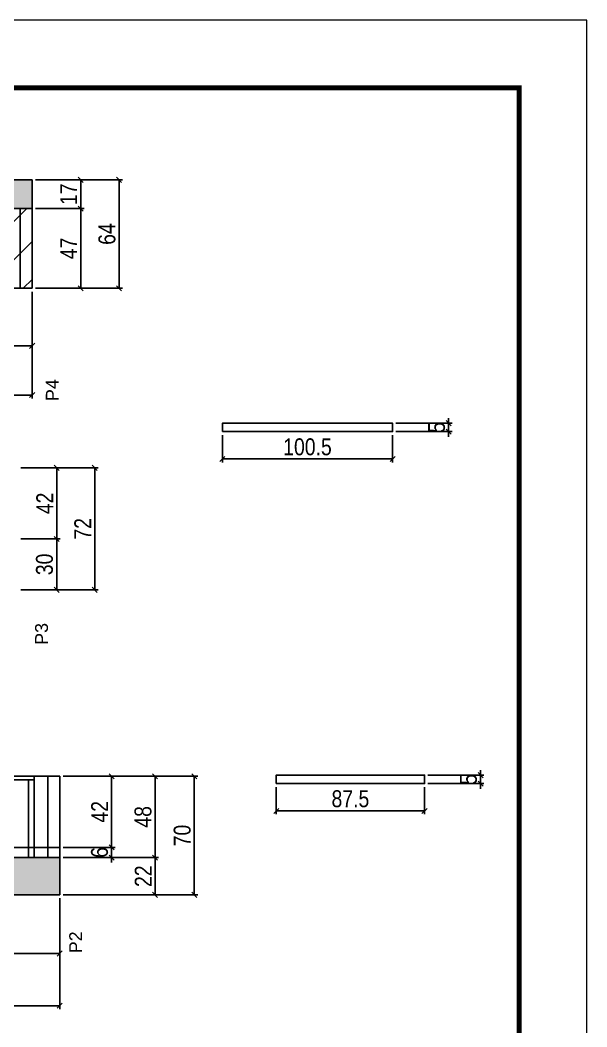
# Model space of a CAD drawing. Extents: x -3394 to 16474, y -5031 to 14397.
# Drawn here: x 7008 to 7342, y 12654 to 13248 of the extents above; entities that cross this region are included whole.
import ezdxf

# ---------------------------------------------------------------- set-up
doc = ezdxf.new("R2010")
doc.units = 0
doc.linetypes.add('DASHED', pattern=[0.75, 0.5, -0.25])
doc.layers.get('0').update_dxf_attribs({"linetype": 'CONTINUOUS'})
doc.layers.get('Defpoints').update_dxf_attribs({"linetype": 'CONTINUOUS'})
for name, color, linetype in [('COTA', 241, 'CONTINUOUS'), ('NOMENCLATURA', 7, 'CONTINUOUS'), ('Painéis', 200, 'CONTINUOUS'), ('SARR_2.2x7', 40, 'CONTINUOUS'), ('SARR_3.5x7', 81, 'CONTINUOUS')]:
    doc.layers.add(name, color=color, linetype=linetype)
for name, color, linetype, lineweight in [('Folhas', 255, 'CONTINUOUS', 9), ('REAPROVEITAMENTO', 251, 'CONTINUOUS', 9), ('SARRAFO DE PRESSAO', 251, 'DASHED', 9)]:
    doc.layers.add(name, color=color, linetype=linetype, lineweight=lineweight)
doc.styles.add('ARIAL', font='arial.ttf')
doc.styles.add('COTA TECNICA', font='techl___.ttf', dxfattribs={"height": 10})
doc.dimstyles.new('PAINEL', dxfattribs={"dimtxt": 10, "dimasz": 3, "dimexe": 3, "dimexo": 3, "dimgap": 3, "dimtad": 1, "dimdec": 1, "dimzin": 12, "dimdsep": 46, "dimtxsty": 'COTA TECNICA', "dimblk1": 'OBLIQUE', "dimblk2": 'OBLIQUE', "dimsah": 1, "dimcen": 0.9, "dimclrd": 4, "dimclre": 4, "dimclrt": 240, "dimadec": 1, "dimazin": 3, "dimtfac": 1, "dimtdec": 1, "dimtmove": 0, "dimatfit": 3, "dimfxl": 1, "dimtolj": 1, "dimtzin": 12, "dimarcsym": 0})

# ---------------------------------------------------------------- blocks, each defined once
blk = doc.blocks.new('9999999999')
at = {"layer": 'Folhas'}
blk.add_lwpolyline([(98138.98, 34190.21), (99623.98, 34190.21), (99623.98, 35240.21), (98138.98, 35240.21)], close=True, dxfattribs=at)
at = {"layer": 'Folhas', "color": 30, "const_width": 3}
blk.add_lwpolyline([(98213.98, 34230.21), (99583.98, 34230.21), (99583.98, 35200.21), (98213.98, 35200.21)], close=True, dxfattribs=at)
blk = doc.blocks.new('_Oblique')
at = {"color": 0, "linetype": 'ByBlock', "lineweight": -2}
blk.add_line((-0.5, -0.5), (0.5, 0.5), dxfattribs=at)
blk = doc.blocks.new('*D79')
at = {"layer": 'COTA', "color": 4, "linetype": 'Continuous', "lineweight": -2, "transparency": 16777216}
for p, q in [((6802.67, 13087.74), (6802.67, 13053.76)), ((7014.7, 13087.74), (7014.7, 13053.76)), ((6802.67, 13055.76), (7014.7, 13055.76))]:
    blk.add_line(p, q, dxfattribs=at)
at = {"layer": 'Defpoints', "color": 0, "linetype": 'Continuous', "transparency": 16777216}
for p in [(6802.67, 13089.74), (7014.7, 13089.74), (7014.7, 13055.76)]:
    blk.add_point(p, dxfattribs=at)
at = {"layer": 'COTA', "color": 4, "linetype": 'Continuous', "lineweight": -2, "transparency": 16777216, "xscale": 3, "yscale": 3, "zscale": 3, "rotation": 180}
blk.add_blockref('_Oblique', (6802.67, 13055.76), dxfattribs=at)
at = {"layer": 'COTA', "color": 4, "linetype": 'Continuous', "lineweight": -2, "transparency": 16777216, "xscale": 3, "yscale": 3, "zscale": 3}
blk.add_blockref('_Oblique', (7014.7, 13055.76), dxfattribs=at)
at = {"layer": 'COTA', "color": 240, "linetype": 'Continuous', "transparency": 16777216, "insert": (6908.68, 13062.82), "char_height": 10, "attachment_point": 5, "style": 'COTA TECNICA'}
blk.add_mtext('\\A1;212', dxfattribs=at)
blk = doc.blocks.new('*D80')
at = {"layer": 'COTA', "color": 4, "linetype": 'Continuous', "lineweight": -2, "transparency": 16777216}
for p, q in [((6558.67, 13087.74), (6558.67, 13024.74)), ((7014.7, 13087.74), (7014.7, 13024.74)), ((6558.67, 13026.74), (7014.7, 13026.74))]:
    blk.add_line(p, q, dxfattribs=at)
at = {"layer": 'Defpoints', "color": 0, "linetype": 'Continuous', "transparency": 16777216}
for p in [(6558.67, 13089.74), (7014.7, 13089.74), (7014.7, 13026.74)]:
    blk.add_point(p, dxfattribs=at)
at = {"layer": 'COTA', "color": 4, "linetype": 'Continuous', "lineweight": -2, "transparency": 16777216, "xscale": 3, "yscale": 3, "zscale": 3, "rotation": 180}
blk.add_blockref('_Oblique', (6558.67, 13026.74), dxfattribs=at)
at = {"layer": 'COTA', "color": 4, "linetype": 'Continuous', "lineweight": -2, "transparency": 16777216, "xscale": 3, "yscale": 3, "zscale": 3}
blk.add_blockref('_Oblique', (7014.7, 13026.74), dxfattribs=at)
at = {"layer": 'COTA', "color": 240, "linetype": 'Continuous', "transparency": 16777216, "insert": (6786.68, 13033.85), "char_height": 10, "attachment_point": 5, "style": 'COTA TECNICA'}
blk.add_mtext('\\A1;456', dxfattribs=at)
blk = doc.blocks.new('*D81')
at = {"layer": 'COTA', "color": 4, "linetype": 'Continuous', "lineweight": -2, "transparency": 16777216}
for p, q in [((7016.7, 13136.74), (7045.34, 13136.74)), ((7043.34, 13089.74), (7043.34, 13136.74)), ((7016.7, 13089.74), (7045.34, 13089.74))]:
    blk.add_line(p, q, dxfattribs=at)
at = {"layer": 'Defpoints', "color": 0, "linetype": 'Continuous', "transparency": 16777216}
for p in [(7014.7, 13136.74), (7043.34, 13136.74), (7014.7, 13089.74)]:
    blk.add_point(p, dxfattribs=at)
at = {"layer": 'COTA', "color": 4, "linetype": 'Continuous', "lineweight": -2, "transparency": 16777216, "xscale": 3, "yscale": 3, "zscale": 3}
for p, rotation in [((7043.34, 13136.74), 90), ((7043.34, 13089.74), 270)]:
    blk.add_blockref('_Oblique', p, dxfattribs=dict(at, rotation=rotation))
at = {"layer": 'COTA', "color": 240, "linetype": 'Continuous', "transparency": 16777216, "insert": (7036.26, 13113.24), "char_height": 10, "attachment_point": 5, "rotation": 90, "style": 'COTA TECNICA'}
blk.add_mtext('\\A1;47', dxfattribs=at)
blk = doc.blocks.new('*D82')
at = {"layer": 'COTA', "color": 4, "linetype": 'Continuous', "lineweight": -2, "transparency": 16777216}
for p, q in [((7016.7, 13153.74), (7045.34, 13153.74)), ((7043.34, 13136.74), (7043.34, 13153.74)), ((7016.7, 13136.74), (7045.34, 13136.74))]:
    blk.add_line(p, q, dxfattribs=at)
at = {"layer": 'Defpoints', "color": 0, "linetype": 'Continuous', "transparency": 16777216}
for p in [(7014.7, 13153.74), (7043.34, 13153.74), (7014.7, 13136.74)]:
    blk.add_point(p, dxfattribs=at)
at = {"layer": 'COTA', "color": 4, "linetype": 'Continuous', "lineweight": -2, "transparency": 16777216, "xscale": 3, "yscale": 3, "zscale": 3}
for p, rotation in [((7043.34, 13153.74), 90), ((7043.34, 13136.74), 270)]:
    blk.add_blockref('_Oblique', p, dxfattribs=dict(at, rotation=rotation))
at = {"layer": 'COTA', "color": 240, "linetype": 'Continuous', "transparency": 16777216, "insert": (7036.26, 13145.24), "char_height": 10, "attachment_point": 5, "rotation": 90, "style": 'COTA TECNICA'}
blk.add_mtext('\\A1;17', dxfattribs=at)
blk = doc.blocks.new('*D83')
at = {"layer": 'COTA', "color": 4, "linetype": 'Continuous', "lineweight": -2, "transparency": 16777216}
for p, q in [((7016.7, 13153.74), (7067.99, 13153.74)), ((7065.99, 13089.74), (7065.99, 13153.74)), ((7016.7, 13089.74), (7067.99, 13089.74))]:
    blk.add_line(p, q, dxfattribs=at)
at = {"layer": 'Defpoints', "color": 0, "linetype": 'Continuous', "transparency": 16777216}
for p in [(7014.7, 13153.74), (7065.99, 13153.74), (7014.7, 13089.74)]:
    blk.add_point(p, dxfattribs=at)
at = {"layer": 'COTA', "color": 4, "linetype": 'Continuous', "lineweight": -2, "transparency": 16777216, "xscale": 3, "yscale": 3, "zscale": 3}
for p, rotation in [((7065.99, 13153.74), 90), ((7065.99, 13089.74), 270)]:
    blk.add_blockref('_Oblique', p, dxfattribs=dict(at, rotation=rotation))
at = {"layer": 'COTA', "color": 240, "linetype": 'Continuous', "transparency": 16777216, "insert": (7058.89, 13121.74), "char_height": 10, "attachment_point": 5, "rotation": 90, "style": 'COTA TECNICA'}
blk.add_mtext('\\A1;64', dxfattribs=at)
blk = doc.blocks.new('*D94')
at = {"layer": 'COTA', "color": 4, "linetype": 'Continuous', "lineweight": -2, "transparency": 16777216}
for p, q in [((7007.97, 12983.8), (7053.64, 12983.8)), ((7051.64, 12911.8), (7051.64, 12983.8)), ((7007.97, 12911.8), (7053.64, 12911.8))]:
    blk.add_line(p, q, dxfattribs=at)
at = {"layer": 'Defpoints', "color": 0, "linetype": 'Continuous', "transparency": 16777216}
for p in [(7005.97, 12983.8), (7051.64, 12983.8), (7005.97, 12911.8)]:
    blk.add_point(p, dxfattribs=at)
at = {"layer": 'COTA', "color": 4, "linetype": 'Continuous', "lineweight": -2, "transparency": 16777216, "xscale": 3, "yscale": 3, "zscale": 3}
for p, rotation in [((7051.64, 12983.8), 90), ((7051.64, 12911.8), 270)]:
    blk.add_blockref('_Oblique', p, dxfattribs=dict(at, rotation=rotation))
at = {"layer": 'COTA', "color": 240, "linetype": 'Continuous', "transparency": 16777216, "insert": (7044.57, 12947.8), "char_height": 10, "attachment_point": 5, "rotation": 90, "style": 'COTA TECNICA'}
blk.add_mtext('\\A1;72', dxfattribs=at)
blk = doc.blocks.new('*D114')
at = {"layer": 'COTA', "color": 4, "linetype": 'Continuous', "lineweight": -2, "transparency": 16777216}
for p, q in [((6897.47, 12751.8), (6897.47, 12695.19)), ((7030.97, 12729.8), (7030.97, 12695.19)), ((7030.97, 12697.19), (6897.47, 12697.19))]:
    blk.add_line(p, q, dxfattribs=at)
at = {"layer": 'Defpoints', "color": 0, "linetype": 'Continuous', "transparency": 16777216}
for p in [(6897.47, 12753.8), (7030.97, 12731.8), (6897.47, 12697.19)]:
    blk.add_point(p, dxfattribs=at)
at = {"layer": 'COTA', "color": 4, "linetype": 'Continuous', "lineweight": -2, "transparency": 16777216, "xscale": 3, "yscale": 3, "zscale": 3, "rotation": 180}
blk.add_blockref('_Oblique', (6897.47, 12697.19), dxfattribs=at)
at = {"layer": 'COTA', "color": 4, "linetype": 'Continuous', "lineweight": -2, "transparency": 16777216, "xscale": 3, "yscale": 3, "zscale": 3}
blk.add_blockref('_Oblique', (7030.97, 12697.19), dxfattribs=at)
at = {"layer": 'COTA', "color": 240, "linetype": 'Continuous', "transparency": 16777216, "insert": (6964.22, 12704.41), "char_height": 10, "attachment_point": 5, "style": 'COTA TECNICA'}
blk.add_mtext('\\A1;133.5', dxfattribs=at)
blk = doc.blocks.new('*D117')
at = {"layer": 'COTA', "color": 4, "linetype": 'Continuous', "lineweight": -2, "transparency": 16777216}
for p, q in [((6369.47, 12727.8), (6369.47, 12664.39)), ((7030.97, 12729.8), (7030.97, 12664.39)), ((6369.47, 12666.39), (7030.97, 12666.39))]:
    blk.add_line(p, q, dxfattribs=at)
at = {"layer": 'Defpoints', "color": 0, "linetype": 'Continuous', "transparency": 16777216}
for p in [(7030.97, 12731.8), (6369.47, 12729.8), (7030.97, 12666.39)]:
    blk.add_point(p, dxfattribs=at)
at = {"layer": 'COTA', "color": 4, "linetype": 'Continuous', "lineweight": -2, "transparency": 16777216, "xscale": 3, "yscale": 3, "zscale": 3, "rotation": 180}
blk.add_blockref('_Oblique', (6369.47, 12666.39), dxfattribs=at)
at = {"layer": 'COTA', "color": 4, "linetype": 'Continuous', "lineweight": -2, "transparency": 16777216, "xscale": 3, "yscale": 3, "zscale": 3}
blk.add_blockref('_Oblique', (7030.97, 12666.39), dxfattribs=at)
at = {"layer": 'COTA', "color": 240, "linetype": 'Continuous', "transparency": 16777216, "insert": (6681.97, 12673.49), "char_height": 10, "attachment_point": 5, "style": 'COTA TECNICA'}
blk.add_mtext('\\A1;661.5', dxfattribs=at)
blk = doc.blocks.new('*D520')
at = {"layer": 'COTA', "color": 4, "linetype": 'Continuous', "lineweight": -2, "transparency": 16777216}
for p, q in [((7032.97, 12801.8), (7089.27, 12801.8)), ((7087.27, 12753.8), (7087.27, 12801.8)), ((7032.97, 12753.8), (7089.27, 12753.8))]:
    blk.add_line(p, q, dxfattribs=at)
at = {"layer": 'Defpoints', "color": 0, "linetype": 'Continuous', "transparency": 16777216}
for p in [(7030.97, 12801.8), (7087.27, 12801.8), (7030.97, 12753.8)]:
    blk.add_point(p, dxfattribs=at)
at = {"layer": 'COTA', "color": 4, "linetype": 'Continuous', "lineweight": -2, "transparency": 16777216, "xscale": 3, "yscale": 3, "zscale": 3}
for p, rotation in [((7087.27, 12801.8), 90), ((7087.27, 12753.8), 270)]:
    blk.add_blockref('_Oblique', p, dxfattribs=dict(at, rotation=rotation))
at = {"layer": 'COTA', "color": 240, "linetype": 'Continuous', "transparency": 16777216, "insert": (7080.17, 12777.8), "char_height": 10, "attachment_point": 5, "rotation": 90, "style": 'COTA TECNICA'}
blk.add_mtext('\\A1;48', dxfattribs=at)
blk = doc.blocks.new('*D521')
at = {"layer": 'COTA', "color": 4, "linetype": 'Continuous', "lineweight": -2, "transparency": 16777216}
for p, q in [((7032.97, 12753.8), (7089.27, 12753.8)), ((7087.27, 12753.8), (7087.27, 12731.8)), ((7032.97, 12731.8), (7089.27, 12731.8))]:
    blk.add_line(p, q, dxfattribs=at)
at = {"layer": 'Defpoints', "color": 0, "linetype": 'Continuous', "transparency": 16777216}
for p in [(7030.97, 12753.8), (7030.97, 12731.8), (7087.27, 12731.8)]:
    blk.add_point(p, dxfattribs=at)
at = {"layer": 'COTA', "color": 4, "linetype": 'Continuous', "lineweight": -2, "transparency": 16777216, "xscale": 3, "yscale": 3, "zscale": 3}
for p, rotation in [((7087.27, 12753.8), 90), ((7087.27, 12731.8), 270)]:
    blk.add_blockref('_Oblique', p, dxfattribs=dict(at, rotation=rotation))
at = {"layer": 'COTA', "color": 240, "linetype": 'Continuous', "transparency": 16777216, "insert": (7080.27, 12742.8), "char_height": 10, "attachment_point": 5, "rotation": 90, "style": 'COTA TECNICA'}
blk.add_mtext('\\A1;22', dxfattribs=at)
blk = doc.blocks.new('*D522')
at = {"layer": 'COTA', "color": 4, "linetype": 'Continuous', "lineweight": -2, "transparency": 16777216}
for p, q in [((7032.97, 12801.8), (7112.42, 12801.8)), ((7110.42, 12801.8), (7110.42, 12731.8)), ((7032.97, 12731.8), (7112.42, 12731.8))]:
    blk.add_line(p, q, dxfattribs=at)
at = {"layer": 'Defpoints', "color": 0, "linetype": 'Continuous', "transparency": 16777216}
for p in [(7030.97, 12801.8), (7030.97, 12731.8), (7110.42, 12731.8)]:
    blk.add_point(p, dxfattribs=at)
at = {"layer": 'COTA', "color": 4, "linetype": 'Continuous', "lineweight": -2, "transparency": 16777216, "xscale": 3, "yscale": 3, "zscale": 3}
for p, rotation in [((7110.42, 12801.8), 90), ((7110.42, 12731.8), 270)]:
    blk.add_blockref('_Oblique', p, dxfattribs=dict(at, rotation=rotation))
at = {"layer": 'COTA', "color": 240, "linetype": 'Continuous', "transparency": 16777216, "insert": (7103.32, 12766.8), "char_height": 10, "attachment_point": 5, "rotation": 90, "style": 'COTA TECNICA'}
blk.add_mtext('\\A1;70', dxfattribs=at)
blk = doc.blocks.new('*D825')
at = {"layer": 'COTA', "color": 4, "linetype": 'Continuous', "lineweight": -2, "transparency": 16777216}
for p, q in [((7260.59, 13010.13), (7260.59, 13013.13)), ((7229.5, 13010.13), (7262.59, 13010.13)), ((7229.5, 13005.13), (7262.59, 13005.13)), ((7260.59, 13010.13), (7260.59, 13005.13)), ((7260.59, 13005.13), (7260.59, 13002.13))]:
    blk.add_line(p, q, dxfattribs=at)
at = {"layer": 'Defpoints', "color": 0, "linetype": 'Continuous', "transparency": 16777216}
for p in [(7227.5, 13010.13), (7227.5, 13005.13), (7260.59, 13005.13)]:
    blk.add_point(p, dxfattribs=at)
at = {"layer": 'COTA', "color": 4, "linetype": 'Continuous', "lineweight": -2, "transparency": 16777216, "xscale": 3, "yscale": 3, "zscale": 3}
for p, rotation in [((7260.59, 13010.13), 270), ((7260.59, 13005.13), 90)]:
    blk.add_blockref('_Oblique', p, dxfattribs=dict(at, rotation=rotation))
at = {"layer": 'COTA', "color": 240, "linetype": 'Continuous', "transparency": 16777216, "insert": (7253.48, 13007.63), "char_height": 10, "attachment_point": 5, "rotation": 90, "style": 'COTA TECNICA'}
blk.add_mtext('\\A1;5', dxfattribs=at)
blk = doc.blocks.new('*D824')
at = {"layer": 'COTA', "color": 4, "linetype": 'Continuous', "lineweight": -2, "transparency": 16777216}
for p, q in [((7127, 13003.13), (7127, 12987.01)), ((7227.5, 13003.13), (7227.5, 12987.01)), ((7227.5, 12989.01), (7127, 12989.01))]:
    blk.add_line(p, q, dxfattribs=at)
at = {"layer": 'Defpoints', "color": 0, "linetype": 'Continuous', "transparency": 16777216}
for p in [(7127, 13005.13), (7227.5, 13005.13), (7127, 12989.01)]:
    blk.add_point(p, dxfattribs=at)
at = {"layer": 'COTA', "color": 4, "linetype": 'Continuous', "lineweight": -2, "transparency": 16777216, "xscale": 3, "yscale": 3, "zscale": 3, "rotation": 180}
blk.add_blockref('_Oblique', (7127, 12989.01), dxfattribs=at)
at = {"layer": 'COTA', "color": 4, "linetype": 'Continuous', "lineweight": -2, "transparency": 16777216, "xscale": 3, "yscale": 3, "zscale": 3}
blk.add_blockref('_Oblique', (7227.5, 12989.01), dxfattribs=at)
at = {"layer": 'COTA', "color": 240, "linetype": 'Continuous', "transparency": 16777216, "insert": (7177.25, 12996.12), "char_height": 10, "attachment_point": 5, "style": 'COTA TECNICA'}
blk.add_mtext('\\A1;100.5', dxfattribs=at)
blk = doc.blocks.new('*D827')
at = {"layer": 'COTA', "color": 4, "linetype": 'Continuous', "lineweight": -2, "transparency": 16777216}
for p, q in [((7279.43, 12802.43), (7279.43, 12805.43)), ((7248.34, 12802.43), (7281.43, 12802.43)), ((7248.34, 12797.43), (7281.43, 12797.43)), ((7279.43, 12802.43), (7279.43, 12797.43)), ((7279.43, 12797.43), (7279.43, 12794.43))]:
    blk.add_line(p, q, dxfattribs=at)
at = {"layer": 'Defpoints', "color": 0, "linetype": 'Continuous', "transparency": 16777216}
for p in [(7246.34, 12802.43), (7246.34, 12797.43), (7279.43, 12797.43)]:
    blk.add_point(p, dxfattribs=at)
at = {"layer": 'COTA', "color": 4, "linetype": 'Continuous', "lineweight": -2, "transparency": 16777216, "xscale": 3, "yscale": 3, "zscale": 3}
for p, rotation in [((7279.43, 12802.43), 270), ((7279.43, 12797.43), 90)]:
    blk.add_blockref('_Oblique', p, dxfattribs=dict(at, rotation=rotation))
at = {"layer": 'COTA', "color": 240, "linetype": 'Continuous', "transparency": 16777216, "insert": (7272.32, 12799.93), "char_height": 10, "attachment_point": 5, "rotation": 90, "style": 'COTA TECNICA'}
blk.add_mtext('\\A1;5', dxfattribs=at)
blk = doc.blocks.new('*D826')
at = {"layer": 'COTA', "color": 4, "linetype": 'Continuous', "lineweight": -2, "transparency": 16777216}
for p, q in [((7158.84, 12795.43), (7158.84, 12779.32)), ((7246.34, 12795.43), (7246.34, 12779.32)), ((7246.34, 12781.32), (7158.84, 12781.32))]:
    blk.add_line(p, q, dxfattribs=at)
at = {"layer": 'Defpoints', "color": 0, "linetype": 'Continuous', "transparency": 16777216}
for p in [(7158.84, 12797.43), (7246.34, 12797.43), (7158.84, 12781.32)]:
    blk.add_point(p, dxfattribs=at)
at = {"layer": 'COTA', "color": 4, "linetype": 'Continuous', "lineweight": -2, "transparency": 16777216, "xscale": 3, "yscale": 3, "zscale": 3, "rotation": 180}
blk.add_blockref('_Oblique', (7158.84, 12781.32), dxfattribs=at)
at = {"layer": 'COTA', "color": 4, "linetype": 'Continuous', "lineweight": -2, "transparency": 16777216, "xscale": 3, "yscale": 3, "zscale": 3}
blk.add_blockref('_Oblique', (7246.34, 12781.32), dxfattribs=at)
at = {"layer": 'COTA', "color": 240, "linetype": 'Continuous', "transparency": 16777216, "insert": (7202.59, 12788.45), "char_height": 10, "attachment_point": 5, "style": 'COTA TECNICA'}
blk.add_mtext('\\A1;87.5', dxfattribs=at)
blk = doc.blocks.new('*D2122')
at = {"layer": 'COTA', "color": 4, "linetype": 'Continuous', "lineweight": -2, "transparency": 16777216}
for p, q in [((7007.97, 12983.8), (7031.21, 12983.8)), ((7029.21, 12983.8), (7029.21, 12941.8)), ((7007.97, 12941.8), (7031.21, 12941.8))]:
    blk.add_line(p, q, dxfattribs=at)
at = {"layer": 'Defpoints', "color": 0, "linetype": 'Continuous', "transparency": 16777216}
for p in [(7005.97, 12983.8), (7005.97, 12941.8), (7029.21, 12941.8)]:
    blk.add_point(p, dxfattribs=at)
at = {"layer": 'COTA', "color": 4, "linetype": 'Continuous', "lineweight": -2, "transparency": 16777216, "xscale": 3, "yscale": 3, "zscale": 3}
for p, rotation in [((7029.21, 12983.8), 90), ((7029.21, 12941.8), 270)]:
    blk.add_blockref('_Oblique', p, dxfattribs=dict(at, rotation=rotation))
at = {"layer": 'COTA', "color": 240, "linetype": 'Continuous', "transparency": 16777216, "insert": (7022.13, 12962.8), "char_height": 10, "attachment_point": 5, "rotation": 90, "style": 'COTA TECNICA'}
blk.add_mtext('\\A1;42', dxfattribs=at)
blk = doc.blocks.new('*D2123')
at = {"layer": 'COTA', "color": 4, "linetype": 'Continuous', "lineweight": -2, "transparency": 16777216}
for p, q in [((7007.97, 12941.8), (7031.21, 12941.8)), ((7029.21, 12941.8), (7029.21, 12911.8)), ((7007.97, 12911.8), (7031.21, 12911.8))]:
    blk.add_line(p, q, dxfattribs=at)
at = {"layer": 'Defpoints', "color": 0, "linetype": 'Continuous', "transparency": 16777216}
for p in [(7005.97, 12941.8), (7005.97, 12911.8), (7029.21, 12911.8)]:
    blk.add_point(p, dxfattribs=at)
at = {"layer": 'COTA', "color": 4, "linetype": 'Continuous', "lineweight": -2, "transparency": 16777216, "xscale": 3, "yscale": 3, "zscale": 3}
for p, rotation in [((7029.21, 12941.8), 90), ((7029.21, 12911.8), 270)]:
    blk.add_blockref('_Oblique', p, dxfattribs=dict(at, rotation=rotation))
at = {"layer": 'COTA', "color": 240, "linetype": 'Continuous', "transparency": 16777216, "insert": (7021.99, 12926.8), "char_height": 10, "attachment_point": 5, "rotation": 90, "style": 'COTA TECNICA'}
blk.add_mtext('\\A1;30', dxfattribs=at)
blk = doc.blocks.new('*D2128')
at = {"layer": 'COTA', "color": 4, "linetype": 'Continuous', "lineweight": -2, "transparency": 16777216}
for p, q in [((7032.97, 12801.8), (7063.61, 12801.8)), ((7061.61, 12801.8), (7061.61, 12759.8)), ((7032.97, 12759.8), (7063.61, 12759.8))]:
    blk.add_line(p, q, dxfattribs=at)
at = {"layer": 'Defpoints', "color": 0, "linetype": 'Continuous', "transparency": 16777216}
for p in [(7030.97, 12801.8), (7030.97, 12759.8), (7061.61, 12759.8)]:
    blk.add_point(p, dxfattribs=at)
at = {"layer": 'COTA', "color": 4, "linetype": 'Continuous', "lineweight": -2, "transparency": 16777216, "xscale": 3, "yscale": 3, "zscale": 3}
for p, rotation in [((7061.61, 12801.8), 90), ((7061.61, 12759.8), 270)]:
    blk.add_blockref('_Oblique', p, dxfattribs=dict(at, rotation=rotation))
at = {"layer": 'COTA', "color": 240, "linetype": 'Continuous', "transparency": 16777216, "insert": (7054.54, 12780.8), "char_height": 10, "attachment_point": 5, "rotation": 90, "style": 'COTA TECNICA'}
blk.add_mtext('\\A1;42', dxfattribs=at)
blk = doc.blocks.new('*D2129')
at = {"layer": 'COTA', "color": 4, "linetype": 'Continuous', "lineweight": -2, "transparency": 16777216}
for p, q in [((7061.61, 12759.8), (7061.61, 12762.8)), ((7032.97, 12759.8), (7063.61, 12759.8)), ((7061.61, 12759.8), (7061.61, 12753.8)), ((7032.97, 12753.8), (7063.61, 12753.8)), ((7061.61, 12753.8), (7061.61, 12750.8))]:
    blk.add_line(p, q, dxfattribs=at)
at = {"layer": 'Defpoints', "color": 0, "linetype": 'Continuous', "transparency": 16777216}
for p in [(7030.97, 12759.8), (7030.97, 12753.8), (7061.61, 12753.8)]:
    blk.add_point(p, dxfattribs=at)
at = {"layer": 'COTA', "color": 4, "linetype": 'Continuous', "lineweight": -2, "transparency": 16777216, "xscale": 3, "yscale": 3, "zscale": 3}
for p, rotation in [((7061.61, 12759.8), 270), ((7061.61, 12753.8), 90)]:
    blk.add_blockref('_Oblique', p, dxfattribs=dict(at, rotation=rotation))
at = {"layer": 'COTA', "color": 240, "linetype": 'Continuous', "transparency": 16777216, "insert": (7054.51, 12756.8), "char_height": 10, "attachment_point": 5, "rotation": 90, "style": 'COTA TECNICA'}
blk.add_mtext('\\A1;6', dxfattribs=at)

msp = doc.modelspace()

# ---------------------------------------------------------------- hatches: boundary and pattern name
at = {"layer": 'COTA', "linetype": 'Continuous'}
h = msp.add_hatch(dxfattribs=at)
h.set_pattern_fill('AR-CONC', color=256, scale=0.05)
h.set_pattern_definition([(50, (76.879, 12.725), (9.1092334, -0.7969543), [0.9525, -10.4775]), (355, (76.879, 12.725), (-1.762171, 9.552842), [0.762, -8.382029]), (100.451445, (77.638, 12.6585), (7.3470624, 8.7558876), [0.8095004, -8.904512]), (46.1842, (76.879, 15.265), (13.553952, -2.102116), [1.42875, -15.71625]), (96.63556, (78.008, 15.09), (11.870207, 12.371306), [1.214251, -13.35678]), (351.18415, (76.879, 15.265), (11.870207, 12.371306), [1.142998, -12.572987]), (21, (78.149, 14.63), (7.5807196, -5.11326), [0.9525, -10.4775]), (326, (78.149, 14.63), (3.0901014, 9.2093983), [0.762, -8.382]), (71.451445, (78.78, 14.204), (10.670821, 4.0961384), [0.8095004, -8.904497]), (37.5, (76.8786, 12.725), (0.15443016, 4.22775194), [0, -8.2804, 0, -8.509, 0, -8.41375]), (7.5, (76.8786, 12.725), (3.3409831, 5.0090287), [0, -4.8514, 0, -8.0899, 0, -3.20675]), (327.5, (74.0465, 12.725), (6.77952976, -0.2864372), [0, -3.175, 0, -9.906, 0, -13.1445]), (317.5, (72.7765, 12.725), (7.406459, 1.2713246), [0, -4.1275, 0, -6.5786, 0, -9.3345])])
h.paths.add_polyline_path([(6558.67, 13136.74), (7014.7, 13136.74), (7014.7, 13153.74), (6374.35, 13153.74), (6374.35, 13136.74), (6531.67, 13136.74), (6531.67, 13089.74), (6558.67, 13089.74)])
h = msp.add_hatch(dxfattribs=at)
h.set_pattern_fill('AR-CONC', color=256, scale=0.05)
h.set_pattern_definition([(50, (-1393.143, -221.253), (9.1092334, -0.7969543), [0.9525, -10.4775]), (355, (-1393.143, -221.253), (-1.762171, 9.552842), [0.762, -8.382029]), (100.451445, (-1392.384, -221.32), (7.3470624, 8.7558876), [0.8095004, -8.904512]), (46.1842, (-1393.143, -218.713), (13.553952, -2.102116), [1.42875, -15.71625]), (96.63556, (-1392.013, -218.888), (11.870207, 12.371306), [1.214251, -13.35678]), (351.18415, (-1393.143, -218.713), (11.870207, 12.371306), [1.142998, -12.572987]), (21, (-1391.873, -219.348), (7.5807196, -5.11326), [0.9525, -10.4775]), (326, (-1391.873, -219.348), (3.0901014, 9.2093983), [0.762, -8.382]), (71.451445, (-1391.241, -219.774), (10.670821, 4.0961384), [0.8095004, -8.904497]), (37.5, (-1393.1427, -221.2532), (0.15443016, 4.22775194), [0, -8.2804, 0, -8.509, 0, -8.41375]), (7.5, (-1393.1427, -221.2532), (3.3409831, 5.0090287), [0, -4.8514, 0, -8.0899, 0, -3.20675]), (327.5, (-1395.9748, -221.2532), (6.77952976, -0.2864372), [0, -3.175, 0, -9.906, 0, -13.1445]), (317.5, (-1397.245, -221.253), (7.406459, 1.2713246), [0, -4.1275, 0, -6.5786, 0, -9.3345])])
h.paths.add_polyline_path([(7030.97, 12731.8), (7030.97, 12753.8), (6663.47, 12753.8), (6663.47, 12781.8), (6659.97, 12781.8), (6636.47, 12781.8), (6636.47, 12731.96)])
at = {"layer": 'REAPROVEITAMENTO', "linetype": 'Continuous'}
h = msp.add_hatch(dxfattribs=at)
h.set_pattern_fill('ANSI31', color=256, scale=5)
h.set_pattern_definition([(45, (61.479, 12.725), (-11.22532, 11.22532), [])])
h.paths.add_polyline_path([(6802.67, 13136.74), (6802.67, 13089.74), (7014.7, 13089.74), (7014.7, 13136.74)])

# ---------------------------------------------------------------- linework, layer by layer
at = {"layer": 'COTA', "linetype": 'Continuous'}
for p, q in [((6374.35, 13153.74), (7014.7, 13153.74)), ((7014.7, 13136.74), (7014.7, 13153.74)), ((7030.97, 12731.8), (7030.97, 12753.8)), ((6636.47, 12731.96), (7030.97, 12731.8))]:
    msp.add_line(p, q, dxfattribs=at)
at = {"layer": 'Painéis', "linetype": 'Continuous'}
for p, q in [((6558.67, 13136.74), (7014.7, 13136.74)), ((7014.7, 13136.74), (7014.7, 13089.74)), ((6558.67, 13089.74), (7014.7, 13089.74)), ((7030.97, 12801.8), (6369.47, 12801.8)), ((7030.97, 12753.8), (7030.97, 12801.8)), ((7030.97, 12759.8), (6663.47, 12759.8)), ((7030.97, 12753.8), (6663.47, 12753.8))]:
    msp.add_line(p, q, dxfattribs=at)
at = {"layer": 'Painéis', "linetype": 'Continuous', "elevation": 0}
for points in [[(7127, 13005.13), (7227.5, 13005.13), (7227.5, 13010.13), (7127, 13010.13)], [(7158.84, 12797.43), (7246.34, 12797.43), (7246.34, 12802.43), (7158.84, 12802.43)]]:
    msp.add_lwpolyline(points, close=True, dxfattribs=at)
at = {"layer": 'SARR_2.2x7', "ltscale": 25}
for p, q in [((7007.7, 13136.74), (7007.7, 13089.74)), ((7023.97, 12801.8, 0), (7023.97, 12753.8, 0))]:
    msp.add_line(p, q, dxfattribs=at)
at = {"layer": 'SARR_2.2x7', "ltscale": 25, "elevation": 0}
msp.add_lwpolyline([(6897.47, 12799.6), (7015.97, 12799.6), (7015.97, 12801.8), (6897.47, 12801.8)], close=True, dxfattribs=at)
at = {"layer": 'SARR_3.5x7', "elevation": 0}
msp.add_lwpolyline([(7015.97, 12753.8), (7012.47, 12753.8), (7012.47, 12799.6), (7015.97, 12799.6)], close=True, dxfattribs=at)

# ---------------------------------------------------------------- block references
at = {"layer": 'SARRAFO DE PRESSAO', "color": 6, "linetype": 'ByBlock'}
msp.add_blockref('9999999999', (-92281.77, -21992.23), dxfattribs=at)

# ---------------------------------------------------------------- texts
at = {"layer": 'NOMENCLATURA', "linetype": 'Continuous', "style": 'ARIAL'}
for s, p in [('P4', (7030.33, 13023.17)), ('P3', (7023.99, 12879.31)), ('P2', (7044.15, 12697.31))]:
    msp.add_text(s, height=7.567, rotation=90, dxfattribs=at).set_placement(p)

# ---------------------------------------------------------------- dimensions: what is measured, and where the dimension line sits
at = {"layer": 'COTA', "linetype": 'Continuous'}
for base, p1, p2, angle, override, picture, middle in [((7043.34, 13153.74), (7014.7, 13136.74), (7014.7, 13153.74), 90, {"dimexe": 2, "dimexo": 2, "dimgap": 2, "dimadec": 8, "dimtix": 1, "dimatfit": 2, "dimldrblk": 'Oblique'}, '*D82', (7036.26, 13145.24)), ((7065.99, 13153.74), (7014.7, 13089.74), (7014.7, 13153.74), 90, {"dimexe": 2, "dimexo": 2, "dimgap": 2, "dimadec": 8, "dimtix": 1, "dimatfit": 2, "dimldrblk": 'Oblique'}, '*D83', (7058.89, 13121.74)), ((7043.34, 13136.74), (7014.7, 13089.74), (7014.7, 13136.74), 90, {"dimexe": 2, "dimexo": 2, "dimgap": 2, "dimadec": 8, "dimtix": 1, "dimatfit": 2, "dimldrblk": 'Oblique'}, '*D81', (7036.26, 13113.24)), ((7260.59, 13005.13), (7227.5, 13010.13), (7227.5, 13005.13), 90, {"dimexe": 2, "dimexo": 2, "dimgap": 2, "dimadec": 8, "dimtix": 1, "dimatfit": 2, "dimldrblk": 'Oblique'}, '*D825', (7253.48, 13007.63)), ((7051.64, 12983.8), (7005.97, 12911.8), (7005.97, 12983.8), 90, {"dimexe": 2, "dimexo": 2, "dimgap": 2, "dimadec": 8, "dimtix": 1, "dimatfit": 2, "dimldrblk": 'Oblique'}, '*D94', (7044.57, 12947.8)), ((7029.21, 12941.8), (7005.97, 12983.8), (7005.97, 12941.8), 90, {"dimexe": 2, "dimexo": 2, "dimgap": 2, "dimadec": 8, "dimtix": 1, "dimatfit": 2, "dimldrblk": 'Oblique'}, '*D2122', (7022.13, 12962.8)), ((7029.21, 12911.8), (7005.97, 12941.8), (7005.97, 12911.8), 90, {"dimexe": 2, "dimexo": 2, "dimgap": 2, "dimadec": 8, "dimtix": 1, "dimtmove": 1, "dimatfit": 2, "dimldrblk": 'Oblique'}, '*D2123', (7021.99, 12926.8)), ((7087.27, 12801.8, 0), (7030.97, 12753.8), (7030.97, 12801.8), 90, {"dimexe": 2, "dimexo": 2, "dimgap": 2, "dimadec": 8, "dimtix": 1, "dimatfit": 2, "dimldrblk": 'Oblique'}, '*D520', (7080.17, 12777.8, 0)), ((7110.42, 12731.8, 0), (7030.97, 12801.8), (7030.97, 12731.8, 0), 90, {"dimexe": 2, "dimexo": 2, "dimgap": 2, "dimadec": 8, "dimtix": 1, "dimatfit": 2, "dimldrblk": 'Oblique'}, '*D522', (7103.32, 12766.8, 0)), ((7061.61, 12759.8, 0), (7030.97, 12801.8), (7030.97, 12759.8), 90, {"dimexe": 2, "dimexo": 2, "dimgap": 2, "dimadec": 8, "dimtix": 1, "dimatfit": 2, "dimldrblk": 'Oblique'}, '*D2128', (7054.54, 12780.8, 0)), ((7279.43, 12797.43, 0), (7246.34, 12802.43, 0), (7246.34, 12797.43, 0), 90, {"dimexe": 2, "dimexo": 2, "dimgap": 2, "dimadec": 8, "dimtix": 1, "dimatfit": 2, "dimldrblk": 'Oblique'}, '*D827', (7272.32, 12799.93, 0)), ((7061.61, 12753.8, 0), (7030.97, 12759.8), (7030.97, 12753.8), 90, {"dimexe": 2, "dimexo": 2, "dimgap": 2, "dimadec": 8, "dimtix": 1, "dimtmove": 1, "dimatfit": 2, "dimldrblk": 'Oblique'}, '*D2129', (7054.51, 12756.8, 0)), ((7087.27, 12731.8, 0), (7030.97, 12753.8), (7030.97, 12731.8), 90, {"dimexe": 2, "dimexo": 2, "dimgap": 2, "dimadec": 8, "dimtix": 1, "dimatfit": 2, "dimldrblk": 'Oblique'}, '*D521', (7080.27, 12742.8, 0)), ((6897.47, 12697.19, 0), (7030.97, 12731.8), (6897.47, 12753.8), 180, {"dimexe": 2, "dimexo": 2, "dimgap": 2, "dimadec": 8, "dimtix": 1, "dimatfit": 2, "dimldrblk": 'Oblique'}, '*D114', (6964.22, 12704.41, 0))]:
    dim = msp.add_linear_dim(base=base, p1=p1, p2=p2, angle=angle, dimstyle='PAINEL', override=override, dxfattribs=at)
    dim.commit()
    dim.dimension.update_dxf_attribs({"geometry": picture, "text_midpoint": middle})
for base, p1, p2, picture, middle in [((7014.7, 13026.74), (6558.67, 13089.74), (7014.7, 13089.74), '*D80', (6786.68, 13033.85)), ((7014.7, 13055.76), (6802.67, 13089.74), (7014.7, 13089.74), '*D79', (6908.68, 13062.82)), ((7127, 12989.01), (7227.5, 13005.13), (7127, 13005.13), '*D824', (7177.25, 12996.12)), ((7158.84, 12781.32, 0), (7246.34, 12797.43, 0), (7158.84, 12797.43, 0), '*D826', (7202.59, 12788.45, 0))]:
    dim = msp.add_linear_dim(base=base, p1=p1, p2=p2, dimstyle='PAINEL', override={"dimexe": 2, "dimexo": 2, "dimgap": 2, "dimadec": 8, "dimtix": 1, "dimatfit": 2, "dimldrblk": 'Oblique'}, dxfattribs=at)
    dim.commit()
    dim.dimension.update_dxf_attribs({"geometry": picture, "text_midpoint": middle})
dim = msp.add_linear_dim(base=(7030.97, 12666.39, 0), p1=(6369.47, 12729.8), p2=(7030.97, 12731.8), angle=180, dimstyle='PAINEL', override={"dimexe": 2, "dimexo": 2, "dimgap": 2, "dimadec": 8, "dimtix": 1, "dimatfit": 2, "dimldrblk": 'Oblique'}, dxfattribs=at)
dim.commit()
dim.dimension.update_dxf_attribs({"geometry": '*D117', "text_midpoint": (6681.97, 12666.39, 0), "dimtype": 160})

doc.saveas('drawing.dxf')
